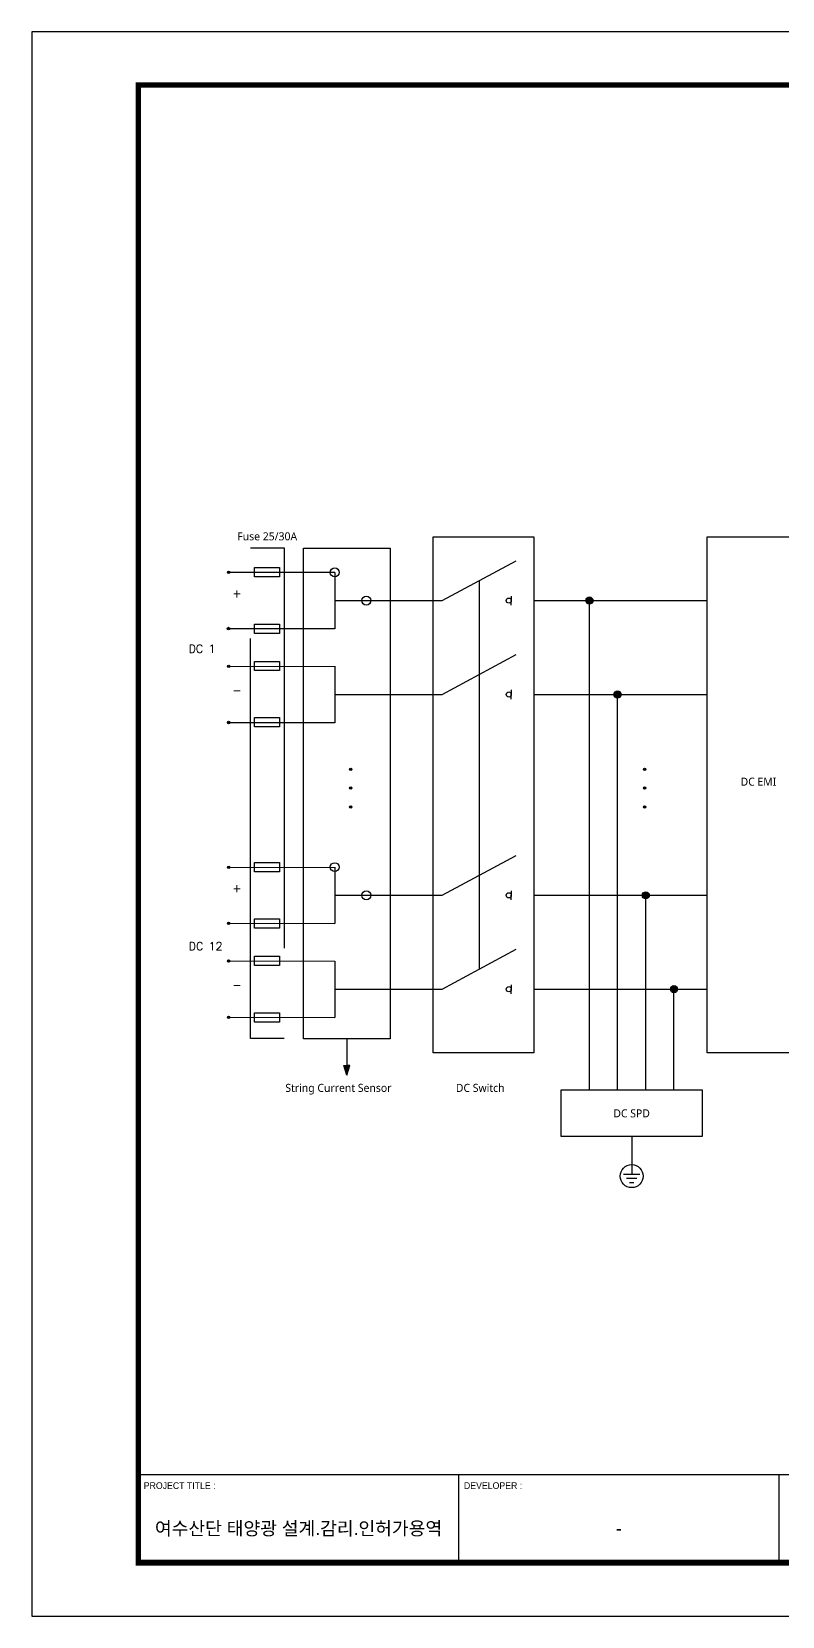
# Model space of a CAD drawing. Header units: millimetres. Extents: x 10297564 to 11610295, y -9287743 to -8409454.
# Drawn here: x 10549864 to 10577994, y -9123565 to -9064165 of the extents above; entities that cross this region are included whole.
import ezdxf
from ezdxf.enums import TextEntityAlignment as Align

# ---------------------------------------------------------------- set-up
doc = ezdxf.new("R2010")
doc.units = ezdxf.units.MM
doc.header["$LTSCALE"] = 100
doc.linetypes.add('HIDDEN', pattern=[2, 1, -1])
doc.linetypes.add('HIDDEN2', pattern=[4.7625, 3.175, -1.5875])
for name, color, linetype in [('-0', 7, 'Continuous'), ('_도곽_마크', 7, 'Continuous'), ('BOX', 7, 'Continuous'), ('BOX_Def', 8, 'Continuous')]:
    doc.layers.add(name, color=color, linetype=linetype)
doc.layers.add('DIJ1-TEXT', color=7, linetype='Continuous', lineweight=5)
doc.layers.add('TITLE', color=7, linetype='Continuous', lineweight=0)
doc.styles.add('MG', font='malgun.ttf')
doc.styles.add('RomanS', font='Dotum.ttf')
doc.styles.add('TITLE', font='H2GTRE.TTF')

# ---------------------------------------------------------------- blocks, each defined once
blk = doc.blocks.new('A$C78AD5414')
at = {"layer": '_도곽_마크'}
for points in [[(40, 53), (40, 21)], [(160, 53), (40, 53)], [(160, 53), (160, 21)], [(280, 53), (160, 53)], [(280, 53), (280, 21)], [(400, 53), (280, 53)], [(40, 21), (811, 21)]]:
    blk.add_lwpolyline(points, dxfattribs=at)
at = {"layer": 'BOX', "const_width": 2}
blk.add_lwpolyline([(40, 20), (40, 574), (811, 574), (811, 20)], close=True, dxfattribs=at)
at = {"layer": 'BOX_Def'}
blk.add_lwpolyline([(0, 0), (841, 0), (841, 594), (0, 594)], close=True, dxfattribs=at)
at = {"style": 'TITLE'}
for s, p in [('여수산단 태양광 설계.감리.인허가용역', (100, 33)), ('-', (220, 33))]:
    blk.add_text(s, height=5, dxfattribs=at).set_placement(p, align=Align.MIDDLE)
at = {"layer": 'DIJ1-TEXT', "style": 'RomanS'}
for s, p in [('PROJECT TITLE :', (42, 49)), ('DEVELOPER :', (162, 49))]:
    blk.add_text(s, height=2.5, dxfattribs=at).set_placement(p, align=Align.MIDDLE_LEFT)

msp = doc.modelspace()

# ---------------------------------------------------------------- hatches: boundary and pattern name
at = {"layer": '-0', "linetype": 'ByBlock'}
h = msp.add_hatch(color=256, dxfattribs=at)
h.dxf.hatch_style = 1
h.paths.add_polyline_path([(10557287.2, -9084427.7, 1), (10557198, -9084427.7, 1)])
h = msp.add_hatch(color=256, dxfattribs=at)
h.dxf.hatch_style = 1
h.paths.add_polyline_path([(10570898.6, -9085490.7, 1), (10570631, -9085490.7, 1)])
h = msp.add_hatch(color=256, dxfattribs=at)
h.dxf.hatch_style = 1
h.paths.add_polyline_path([(10557281.1, -9086537.3, 1), (10557191.9, -9086537.3, 1)])
h = msp.add_hatch(color=256, dxfattribs=at)
h.dxf.hatch_style = 1
h.paths.add_polyline_path([(10557291.1, -9087954.9, 1), (10557201.9, -9087954.9, 1)])
h = msp.add_hatch(color=256, dxfattribs=at)
h.dxf.hatch_style = 1
h.paths.add_polyline_path([(10571955.3, -9089011, 1), (10571687.7, -9089011, 1)])
h = msp.add_hatch(color=256, dxfattribs=at)
h.dxf.hatch_style = 1
h.paths.add_polyline_path([(10557287.3, -9090060.7, 1), (10557198.1, -9090060.7, 1)])
h = msp.add_hatch(color=256, dxfattribs=at)
h.dxf.hatch_style = 1
h.paths.add_polyline_path([(10561865.7, -9091816.4, 1), (10561776.5, -9091816.4, 1)])
h = msp.add_hatch(color=256, dxfattribs=at)
h.dxf.hatch_style = 1
h.paths.add_polyline_path([(10572878.2, -9091816.4, 1), (10572789, -9091816.4, 1)])
h = msp.add_hatch(color=256, dxfattribs=at)
h.dxf.hatch_style = 1
h.paths.add_polyline_path([(10561865.7, -9092520.5, 1), (10561776.5, -9092520.5, 1)])
h = msp.add_hatch(color=256, dxfattribs=at)
h.dxf.hatch_style = 1
h.paths.add_polyline_path([(10572878.2, -9092520.5, 1), (10572789, -9092520.5, 1)])
h = msp.add_hatch(color=256, dxfattribs=at)
h.dxf.hatch_style = 1
h.paths.add_polyline_path([(10561865.7, -9093224.6, 1), (10561776.5, -9093224.6, 1)])
h = msp.add_hatch(color=256, dxfattribs=at)
h.dxf.hatch_style = 1
h.paths.add_polyline_path([(10572878.2, -9093224.6, 1), (10572789, -9093224.6, 1)])
h = msp.add_hatch(color=256, dxfattribs=at)
h.dxf.hatch_style = 1
h.paths.add_polyline_path([(10557290.4, -9095487.2, 1), (10557201.3, -9095487.2, 1)])
h = msp.add_hatch(color=256, dxfattribs=at)
h.dxf.hatch_style = 1
h.paths.add_polyline_path([(10573011.9, -9096537.9, 1), (10572744.4, -9096537.9, 1)])
h = msp.add_hatch(color=256, dxfattribs=at)
h.dxf.hatch_style = 1
h.paths.add_polyline_path([(10557286.6, -9097588.6, 1), (10557197.4, -9097588.6, 1)])
h = msp.add_hatch(color=256, dxfattribs=at)
h.dxf.hatch_style = 1
h.paths.add_polyline_path([(10557284, -9099000.6, 1), (10557194.8, -9099000.6, 1)])
h = msp.add_hatch(color=256, dxfattribs=at)
h.dxf.hatch_style = 1
h.paths.add_polyline_path([(10574068.6, -9100058.3, 1), (10573801.1, -9100058.3, 1)])
h = msp.add_hatch(color=256, dxfattribs=at)
h.dxf.hatch_style = 1
h.paths.add_polyline_path([(10557284, -9101110.9, 1), (10557194.8, -9101110.9, 1)])
at = {"layer": '-0'}
h = msp.add_hatch(color=256, dxfattribs=at)
h.paths.add_polyline_path([(10561676.2, -9102921.3), (10561564.4, -9102921.3), (10561676.2, -9103276)])
h.paths.add_polyline_path([(10561788, -9102921.3), (10561676.2, -9102921.3), (10561676.2, -9103276)])

# ---------------------------------------------------------------- linework, layer by layer
at = {"layer": '-0', "linetype": 'ByBlock'}
for p, q in [((10565244.7, -9085490.7), (10568022.7, -9083995)), ((10557287.2, -9084427.7), (10561222.9, -9084430.6)), ((10561221.2, -9084434.5), (10561221.2, -9086546.8)), ((10561221.2, -9085490.7), (10564906.5, -9085490.7)), ((10564906.5, -9085490.7), (10565244.7, -9085490.7)), ((10568677, -9085490.7), (10575174, -9085490.7)), ((10570764.8, -9103824.2), (10570764.8, -9085490.7)), ((10557281.1, -9086537.3), (10561216.8, -9086540.3)), ((10565244.7, -9089011), (10568022.7, -9087515.4)), ((10557291.1, -9087954.9), (10561226.8, -9087957.8)), ((10561221.2, -9087954.9), (10561221.2, -9090067.1)), ((10561221.2, -9089011), (10564906.5, -9089011)), ((10564906.5, -9089011), (10565244.7, -9089011)), ((10568677, -9089011), (10575174, -9089011)), ((10571821.5, -9103824.2), (10571821.5, -9089011)), ((10557287.3, -9090060.7), (10561223, -9090063.6)), ((10565244.7, -9096537.9), (10568022.7, -9095042.2)), ((10557290.4, -9095487.2), (10561226.2, -9095490.1)), ((10561221.2, -9095481.8), (10561221.2, -9097594)), ((10561221.2, -9096537.9), (10564906.5, -9096537.9)), ((10564906.5, -9096537.9), (10565244.7, -9096537.9)), ((10568677, -9096537.9), (10575174, -9096537.9)), ((10572878.2, -9103824.2), (10572878.2, -9096537.9)), ((10557286.6, -9097588.6), (10561222.3, -9097591.5)), ((10565244.7, -9100058.3), (10568022.7, -9098562.6)), ((10557284, -9099000.6), (10561219.7, -9099003.5)), ((10561221.2, -9099002.2), (10561221.2, -9101114.4)), ((10561221.2, -9100058.3), (10564906.5, -9100058.3)), ((10564906.5, -9100058.3), (10565244.7, -9100058.3)), ((10568677, -9100058.3), (10575174, -9100058.3)), ((10573934.9, -9103824.2), (10573934.9, -9100058.3)), ((10557284, -9101110.9), (10561219.7, -9101113.9)), ((10569708.1, -9103824.2), (10574991.5, -9103824.2)), ((10569708.1, -9105584.6), (10569708.1, -9103824.2)), ((10574991.5, -9103824.2), (10574991.5, -9105584.6)), ((10574991.5, -9105584.6), (10569708.1, -9105584.6)), ((10572349.8, -9105584.6), (10572349.8, -9106988)), ((10572044.9, -9106988), (10572654.8, -9106988)), ((10572156.9, -9107144.5), (10572542.7, -9107144.5)), ((10572268.9, -9107300.9), (10572430.7, -9107300.9))]:
    msp.add_line(p, q, dxfattribs=at)
at = {"layer": '-0', "linetype": 'HIDDEN2', "ltscale": 200}
msp.add_line((10566633.7, -9084742.8), (10566633.7, -9099310.4), dxfattribs=at)
at = {"layer": '-0'}
for p, q in [((10567838.8, -9085320.5), (10567838.8, -9085490.7)), ((10567838.8, -9085660.8), (10567838.8, -9085490.7)), ((10567838.8, -9088840.9), (10567838.8, -9089011)), ((10567838.8, -9089181.2), (10567838.8, -9089011)), ((10567838.8, -9096367.7), (10567838.8, -9096537.9)), ((10567838.8, -9096708), (10567838.8, -9096537.9)), ((10567838.8, -9099888.1), (10567838.8, -9100058.3)), ((10567838.8, -9100228.4), (10567838.8, -9100058.3)), ((10561676.2, -9101914), (10561676.2, -9103276)), ((10561676.2, -9103276), (10561564.4, -9102921.3)), ((10561564.4, -9102921.3), (10561676.2, -9102921.3)), ((10561676.2, -9103276), (10561788, -9102921.3)), ((10561788, -9102921.3), (10561676.2, -9102921.3))]:
    msp.add_line(p, q, dxfattribs=at)
at = {"layer": '-0', "linetype": 'ByBlock'}
for points in [[(10564906.5, -9083094.9), (10568677, -9083094.9), (10568677, -9102442.9), (10564906.5, -9102442.9)], [(10575174, -9083094.9), (10578944.4, -9083094.9), (10578944.4, -9102442.9), (10575174, -9102442.9)]]:
    msp.add_lwpolyline(points, close=True, dxfattribs=at)
at = {"layer": '-0', "linetype": 'HIDDEN', "ltscale": 150}
msp.add_lwpolyline([(10558068.8, -9083517.5), (10559327.4, -9083517.5), (10559327.4, -9101907.9), (10558068.8, -9101907.9)], close=True, dxfattribs=at)
at = {"layer": '-0', "linetype": 'HIDDEN2', "ltscale": 150}
msp.add_lwpolyline([(10560054.9, -9083523.7), (10563297.6, -9083523.7), (10563297.6, -9101914), (10560054.9, -9101914)], close=True, dxfattribs=at)
at = {"layer": '-0'}
for points in [[(10558208.8, -9084246.5), (10559152.5, -9084246.5), (10559152.5, -9084595.1), (10558208.8, -9084595.1)], [(10558208.8, -9086374.9), (10559152.5, -9086374.9), (10559152.5, -9086723.6), (10558208.8, -9086723.6)], [(10558208.8, -9087767.9), (10559152.5, -9087767.9), (10559152.5, -9088116.5), (10558208.8, -9088116.5)], [(10558208.8, -9089878.9), (10559152.5, -9089878.9), (10559152.5, -9090227.6), (10558208.8, -9090227.6)], [(10558208.8, -9095306.9), (10559152.5, -9095306.9), (10559152.5, -9095655.5), (10558208.8, -9095655.5)], [(10558208.8, -9097426.2), (10559152.5, -9097426.2), (10559152.5, -9097774.8), (10558208.8, -9097774.8)], [(10558208.8, -9098824.4), (10559152.5, -9098824.4), (10559152.5, -9099173), (10558208.8, -9099173)], [(10558208.8, -9100943.3), (10559152.5, -9100943.3), (10559152.5, -9101291.9), (10558208.8, -9101291.9)]]:
    msp.add_lwpolyline(points, close=True, dxfattribs=at)
at = {"layer": '-0', "linetype": 'ByBlock'}
for centre, radius in [((10557245.5, -9084427.7), 44.6), ((10570764.8, -9085490.7), 133.8), ((10557239.4, -9086537.3), 44.6), ((10557249.4, -9087954.9), 44.6), ((10571821.5, -9089011), 133.8), ((10557245.6, -9090060.7), 44.6), ((10561821.1, -9091816.4), 44.6), ((10572833.6, -9091816.4), 44.6), ((10561821.1, -9092520.5), 44.6), ((10572833.6, -9092520.5), 44.6), ((10561821.1, -9093224.6), 44.6), ((10572833.6, -9093224.6), 44.6), ((10557248.8, -9095487.2), 44.6), ((10572878.2, -9096537.9), 133.8), ((10557244.9, -9097588.6), 44.6), ((10557242.3, -9099000.6), 44.6), ((10573934.9, -9100058.3), 133.8), ((10557242.3, -9101110.9), 44.6), ((10572349.8, -9107066.2), 431)]:
    msp.add_circle(centre, radius, dxfattribs=at)
at = {"layer": '-0'}
for centre, radius in [((10561221.2, -9084434.5), 166.6), ((10562405.5, -9085490.7), 166.6), ((10567741.9, -9085490.7), 96.8), ((10567741.9, -9089011), 96.8), ((10561221.2, -9095481.8), 166.6), ((10562405.5, -9096537.9), 166.6), ((10567741.9, -9096537.9), 96.8), ((10567741.9, -9100058.3), 96.8)]:
    msp.add_circle(centre, radius, dxfattribs=at)

# ---------------------------------------------------------------- block references
at = {"layer": 'TITLE', "color": 4, "xscale": 99.9999999987065, "yscale": 99.9999999987065, "zscale": 99.9999999987065}
msp.add_blockref('A$C78AD5414', (10549864, -9123565.4), dxfattribs=at)

# ---------------------------------------------------------------- texts
at = {"layer": '-0', "char_height": 300, "attachment_point": 1, "style": 'MG'}
for s, insert, width in [('\\PFuse 25/30A', (10557569.7, -9082431.4), 2916.396), ('DC EMI', (10576430.2, -9092129.3), 2607.973), ('String Current Sensor', (10559369, -9103607.2), 8070.995), ('DC Switch', (10565759.6, -9103607.2), 2662.173), ('DC SPD', (10571661.5, -9104561.7), 2607.973)]:
    msp.add_mtext(s, dxfattribs=dict(at, insert=insert, width=width))
at = {"layer": '-0', "linetype": 'ByBlock', "char_height": 300, "attachment_point": 1, "style": 'MG'}
for s, width, insert in [('{\\Fsimplex|c134;+}', 6512.034, (10557389.3, -9085072.1)), ('{\\Fsimplex|c134;-}', 6445.841, (10557389.3, -9088697.1)), ('{\\Fsimplex|c134;+}', 63.454, (10557389.3, -9096119.3)), ('{\\Fsimplex|c134;\\W1;-}', 62.499, (10557389.3, -9099744.3))]:
    msp.add_mtext_dynamic_manual_height_columns(s, width=width, gutter_width=351.1, heights=[0], dxfattribs=dict(at, insert=insert))
at = {"layer": '-0', "char_height": 300, "attachment_point": 1, "style": 'MG'}
for s, width, insert in [('{\\Fsimplex|c134;DC 1}', 4053.737, (10555747.4, -9087144.7)), ('{\\Fsimplex|c134;DC \\Fsimplex|c129;12}', 5910.194, (10555751.4, -9098294.2))]:
    msp.add_mtext_dynamic_manual_height_columns(s, width=width, gutter_width=351.1, heights=[0], dxfattribs=dict(at, insert=insert))

doc.saveas('drawing.dxf')
